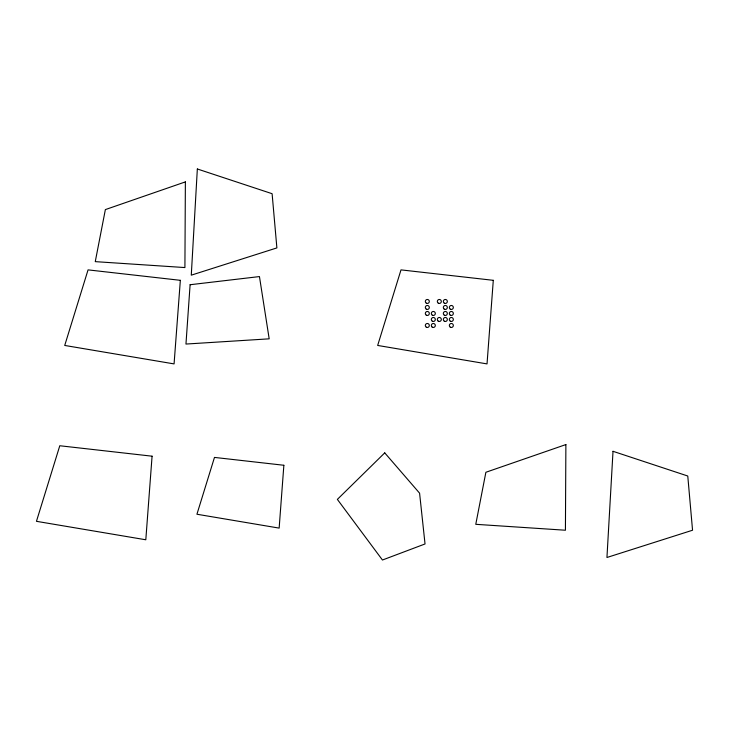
<?xml version="1.0" encoding="UTF-8"?>
<svg xmlns="http://www.w3.org/2000/svg" width="729" height="729" viewBox="0 0 729 729"><rect width="100%" height="100%" fill="white"/><g stroke="black" fill="none" stroke-linecap="round" stroke-linejoin="round"><path stroke-width="1.09" d="M185.376 181.895L184.911 267.561L95.262 261.638L105.368 209.597L185.376 181.895M565.886 444.572L565.422 530.229L475.773 524.315L485.879 472.274L565.886 444.572M197.34 168.982L191.28 275.17L276.883 247.915L272.108 193.704L197.34 168.982M613.016 451.306L606.947 557.485L692.55 530.229L687.775 476.019L613.016 451.306M190.105 284.729L185.959 344.052L269.183 338.83L259.451 276.573L190.105 284.729M152.079 456.19L145.809 539.779L36.45 521.317L59.787 445.747L152.079 456.19M180.345 280.319L174.076 363.908L64.726 345.446L88.054 269.876L180.345 280.319M283.863 465.266L279.152 528.106L196.93 514.237L214.481 457.411L283.863 465.266M493.296 280.319L487.027 363.908L377.668 345.446L401.005 269.876L493.296 280.319M384.739 452.873L337.372 499.392L382.452 560.018L425.034 543.962L419.585 493.169L384.739 452.873M426.328 309.196A2.005 2.005 0 0 0 429.326 307.465A2.005 2.005 0 0 0 426.328 305.733A2.005 2.005 0 0 0 426.328 309.196M444.189 309.096A2.005 2.005 0 0 0 447.333 307.647A2.005 2.005 0 0 0 444.499 305.642A2.005 2.005 0 0 0 444.189 309.096M426.328 303.191A2.005 2.005 0 0 0 429.326 301.46A2.005 2.005 0 0 0 426.328 299.728A2.005 2.005 0 0 0 426.328 303.191M444.335 303.191A2.005 2.005 0 0 0 447.342 301.46A2.005 2.005 0 0 0 444.335 299.728A2.005 2.005 0 0 0 444.335 303.191M426.328 315.201A2.005 2.005 0 0 0 429.326 313.47A2.005 2.005 0 0 0 426.328 311.73A2.005 2.005 0 0 0 426.328 315.201M432.333 315.201A2.005 2.005 0 0 0 435.331 313.47A2.005 2.005 0 0 0 432.333 311.73A2.005 2.005 0 0 0 432.333 315.201M444.335 315.201A2.005 2.005 0 0 0 447.342 313.47A2.005 2.005 0 0 0 444.335 311.73A2.005 2.005 0 0 0 444.335 315.201M450.34 315.201A2.005 2.005 0 0 0 453.347 313.47A2.005 2.005 0 0 0 450.34 311.73A2.005 2.005 0 0 0 450.34 315.201M432.333 321.207A2.005 2.005 0 0 0 435.331 319.466A2.005 2.005 0 0 0 432.333 317.735A2.005 2.005 0 0 0 432.333 321.207M438.184 321.106A2.005 2.005 0 0 0 441.327 319.648A2.005 2.005 0 0 0 438.493 317.653A2.005 2.005 0 0 0 438.184 321.106M444.335 321.207A2.005 2.005 0 0 0 447.342 319.466A2.005 2.005 0 0 0 444.335 317.735A2.005 2.005 0 0 0 444.335 321.207M450.34 321.207A2.005 2.005 0 0 0 453.347 319.466A2.005 2.005 0 0 0 450.34 317.735A2.005 2.005 0 0 0 450.34 321.207M426.328 327.212A2.005 2.005 0 0 0 429.326 325.471A2.005 2.005 0 0 0 426.328 323.74A2.005 2.005 0 0 0 426.328 327.212M432.179 327.111A2.005 2.005 0 0 0 435.322 325.653A2.005 2.005 0 0 0 432.488 323.658A2.005 2.005 0 0 0 432.179 327.111M450.34 327.212A2.005 2.005 0 0 0 453.347 325.471A2.005 2.005 0 0 0 450.34 323.74A2.005 2.005 0 0 0 450.34 327.212M438.329 303.191A2.005 2.005 0 0 0 441.337 301.46A2.005 2.005 0 0 0 438.329 299.728A2.005 2.005 0 0 0 438.329 303.191M450.34 309.196A2.005 2.005 0 0 0 453.347 307.465A2.005 2.005 0 0 0 450.34 305.733A2.005 2.005 0 0 0 450.34 309.196"/></g></svg>
